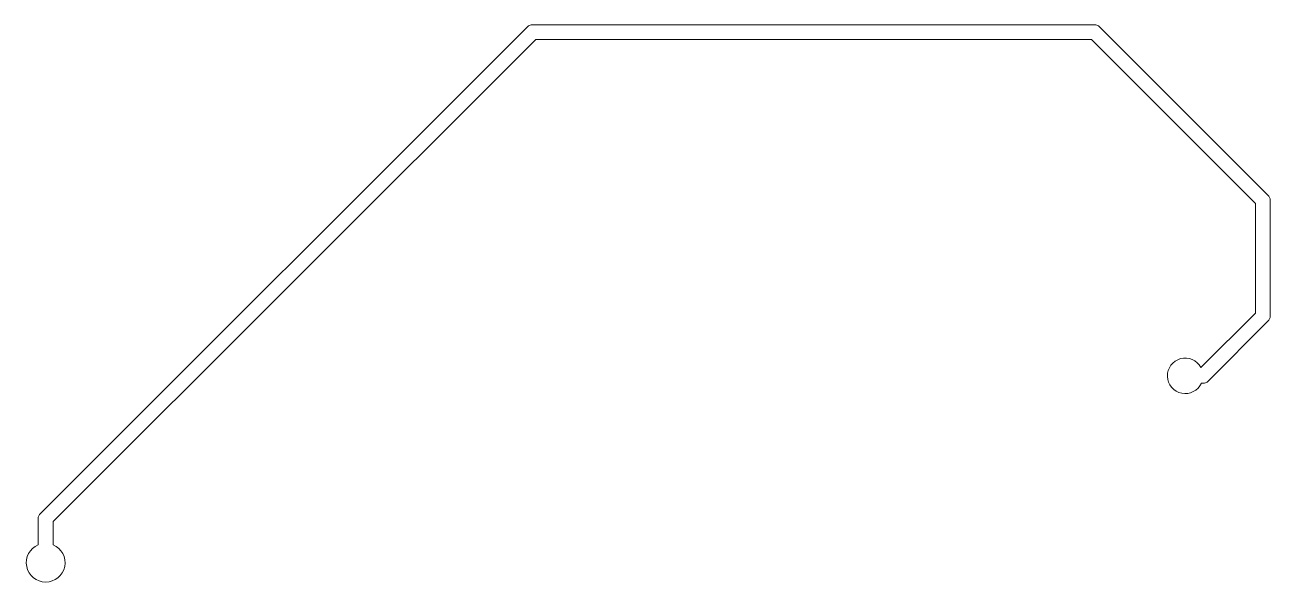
# Model space of a CAD drawing. Header units: millimetres. Extents: x -73.1 to -5.5, y 37.7 to 68.
import ezdxf

# ---------------------------------------------------------------- set-up
doc = ezdxf.new("R2010")
doc.units = ezdxf.units.MM
doc.header["$MEASUREMENT"] = 0
doc.layers.add('layer 1', color=7, linetype='Continuous')

msp = doc.modelspace()

# ---------------------------------------------------------------- linework, layer by layer
at = {"layer": 'layer 1', "color": 1, "lineweight": 9}
msp.add_open_spline([(-9.2623, 48.4871), (-9.2623, 48.4871), (-9.0985, 48.4871), (-9.0985, 48.4871), (-9.0985, 48.4871), (-9.0985, 48.4871), (-8.9515, 48.548), (-8.9515, 48.548), (-8.9515, 48.548), (-8.9515, 48.548), (-5.5954, 51.9042), (-5.5954, 51.9042), (-5.5954, 51.9042), (-5.5954, 51.9042), (-5.5345, 52.0512), (-5.5345, 52.0512), (-5.5345, 52.0512), (-5.5345, 52.0512), (-5.5345, 58.4994), (-5.5345, 58.4994), (-5.5345, 58.4994), (-5.5345, 58.4994), (-5.5954, 58.6464), (-5.5954, 58.6464), (-5.5954, 58.6464), (-5.5954, 58.6464), (-14.8443, 67.8953), (-14.8443, 67.8953), (-14.8443, 67.8953), (-14.8443, 67.8953), (-14.9913, 67.9562), (-14.9913, 67.9562), (-14.9913, 67.9562), (-14.9913, 67.9562), (-45.6407, 67.9562), (-45.6407, 67.9562), (-45.6407, 67.9562), (-45.6407, 67.9562), (-45.7877, 67.8953), (-45.7877, 67.8953), (-45.7877, 67.8953), (-45.7877, 67.8953), (-72.329, 41.354), (-72.329, 41.354), (-72.329, 41.354), (-72.329, 41.354), (-72.3899, 41.207), (-72.3899, 41.207), (-72.3899, 41.207), (-72.3899, 41.207), (-72.3899, 39.6988), (-72.3899, 39.6988), (-72.3899, 39.6988), (-72.8538, 39.5078), (-73.118, 39.0155), (-73.0207, 38.5233), (-73.0207, 38.5233), (-72.9233, 38.031), (-72.4916, 37.6763), (-71.9899, 37.6763), (-71.9899, 37.6763), (-71.4881, 37.6763), (-71.0564, 38.031), (-70.959, 38.5232), (-70.959, 38.5232), (-70.8617, 39.0155), (-71.1259, 39.5078), (-71.5899, 39.6988), (-71.5899, 39.6988), (-71.5899, 39.6988), (-71.5899, 40.9617), (-71.5899, 40.9617), (-71.5899, 40.9617), (-71.5899, 40.9617), (-45.3954, 67.1562), (-45.3954, 67.1562), (-45.3954, 67.1562), (-45.3954, 67.1562), (-15.2366, 67.1562), (-15.2366, 67.1562), (-15.2366, 67.1562), (-15.2366, 67.1562), (-6.3345, 58.2541), (-6.3345, 58.2541), (-6.3345, 58.2541), (-6.3345, 58.2541), (-6.3345, 52.2964), (-6.3345, 52.2964), (-6.3345, 52.2964), (-6.3345, 52.2964), (-9.2892, 49.3417), (-9.2892, 49.3417), (-9.2892, 49.3417), (-9.5005, 49.7373), (-9.9564, 49.9354), (-10.3897, 49.8197), (-10.3897, 49.8197), (-10.823, 49.704), (-11.1196, 49.305), (-11.1055, 48.8567), (-11.1055, 48.8567), (-11.0913, 48.4085), (-10.7703, 48.029), (-10.3305, 47.9408), (-10.3305, 47.9408), (-9.8907, 47.8526), (-9.4482, 48.079), (-9.2623, 48.4871)], degree=3, knots=[0, 0, 0, 0, 0.0357143, 0.0357143, 0.0357143, 0.0357143, 0.0714286, 0.0714286, 0.0714286, 0.0714286, 0.1071429, 0.1071429, 0.1071429, 0.1071429, 0.1428571, 0.1428571, 0.1428571, 0.1428571, 0.1785714, 0.1785714, 0.1785714, 0.1785714, 0.2142857, 0.2142857, 0.2142857, 0.2142857, 0.25, 0.25, 0.25, 0.25, 0.2857143, 0.2857143, 0.2857143, 0.2857143, 0.3214286, 0.3214286, 0.3214286, 0.3214286, 0.3571429, 0.3571429, 0.3571429, 0.3571429, 0.3928571, 0.3928571, 0.3928571, 0.3928571, 0.4285714, 0.4285714, 0.4285714, 0.4285714, 0.4642857, 0.4642857, 0.4642857, 0.4642857, 0.5, 0.5, 0.5, 0.5, 0.5357143, 0.5357143, 0.5357143, 0.5357143, 0.5714286, 0.5714286, 0.5714286, 0.5714286, 0.6071429, 0.6071429, 0.6071429, 0.6071429, 0.6428571, 0.6428571, 0.6428571, 0.6428571, 0.6785714, 0.6785714, 0.6785714, 0.6785714, 0.7142857, 0.7142857, 0.7142857, 0.7142857, 0.75, 0.75, 0.75, 0.75, 0.7857143, 0.7857143, 0.7857143, 0.7857143, 0.8214286, 0.8214286, 0.8214286, 0.8214286, 0.8571429, 0.8571429, 0.8571429, 0.8571429, 0.8928571, 0.8928571, 0.8928571, 0.8928571, 0.9285714, 0.9285714, 0.9285714, 0.9285714, 1, 1, 1, 1], dxfattribs=at)

doc.saveas('drawing.dxf')
